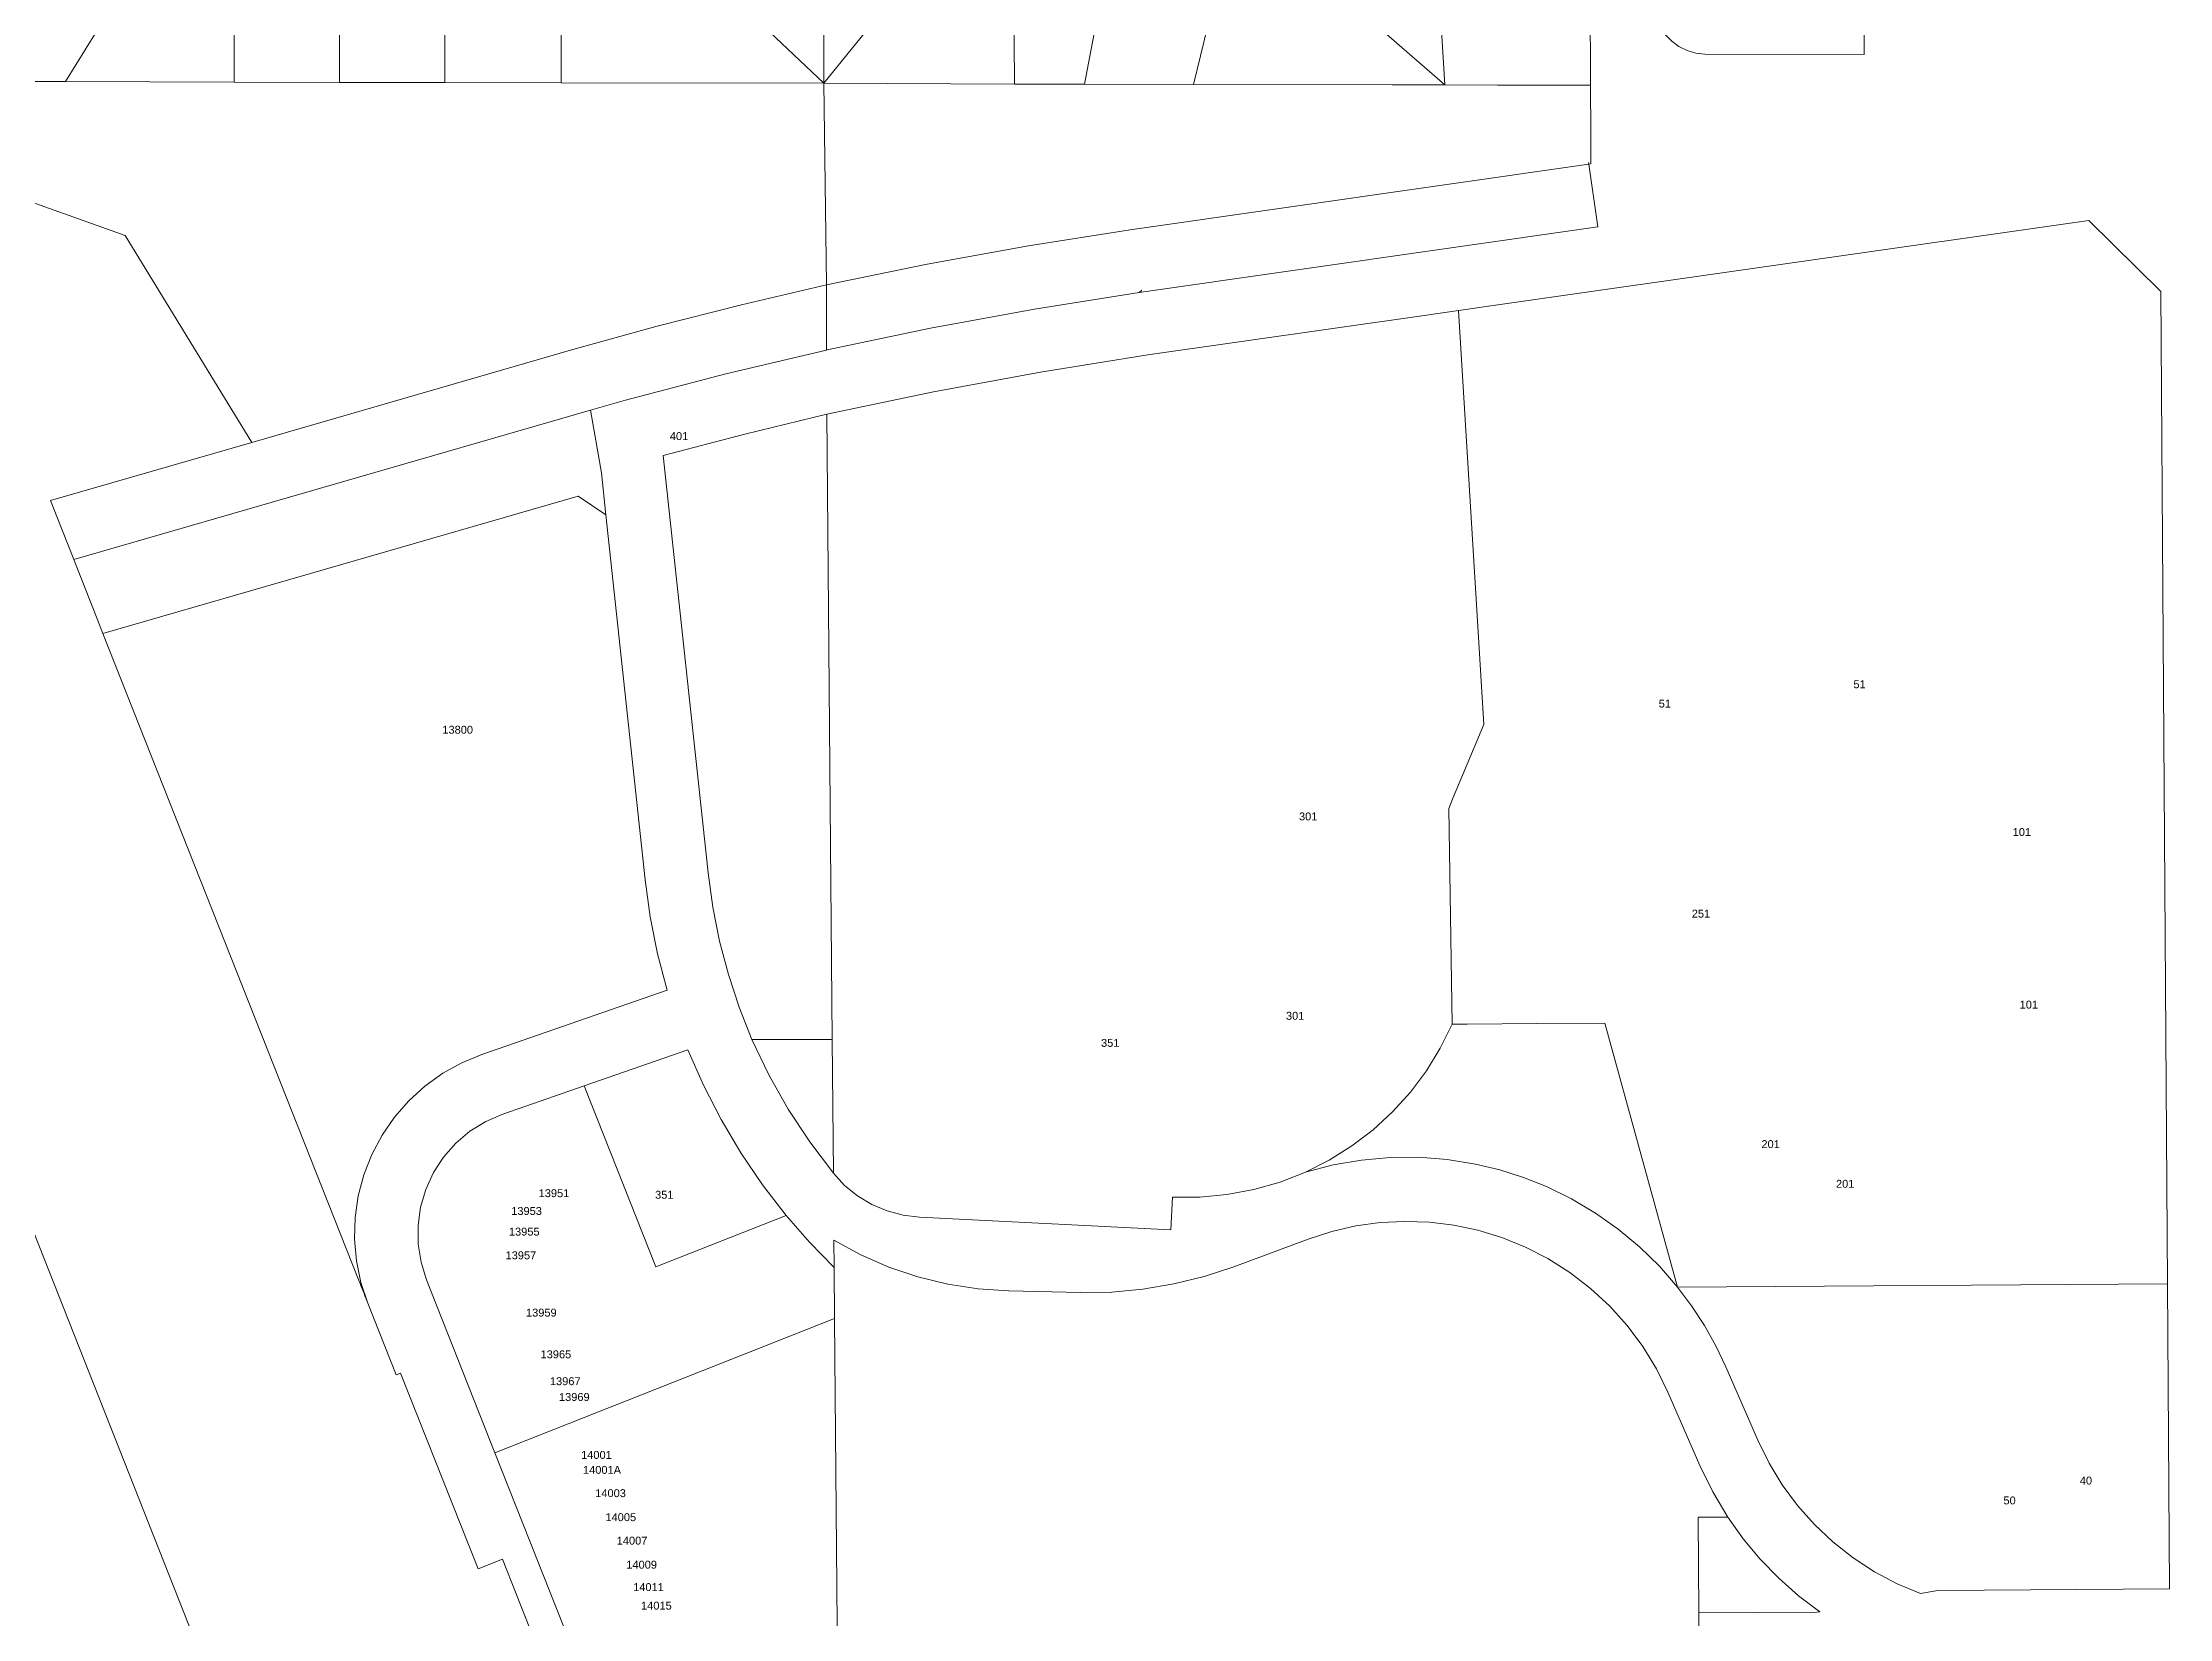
# Model space of a CAD drawing. Header units: feet. Extents: x 865220 to 2822444, y -2240498 to 975731.
# Drawn here: x 2810215 to 2812233, y 966720 to 968217 of the extents above; entities that cross this region are included whole.
import ezdxf
from ezdxf.enums import TextEntityAlignment as Align

# ---------------------------------------------------------------- set-up
doc = ezdxf.new("R2010")
doc.units = ezdxf.units.FT
doc.header["$LTSCALE"] = 0.015
doc.header["$MEASUREMENT"] = 0
doc.layers.add('Dakota County Addresses', color=7, linetype='Continuous')
doc.layers.add('Dakota County Parcels', color=7, linetype='Continuous')
doc.styles.add('Dimensions 100', font='arial.ttf')

# ---------------------------------------------------------------- blocks, each defined once
blk = doc.blocks.new('ACMAP_ANN_TEMPLATE_Dakota County Addresses')
at = {"layer": 'Dakota County Addresses', "style": 'Dimensions 100'}
blk.add_attdef('DakotaCountyAddress', text='', height=50, dxfattribs=at).set_placement((0, 0), align=Align.CENTER)

msp = doc.modelspace()

# ---------------------------------------------------------------- linework, layer by layer
at = {"layer": 'Dakota County Parcels', "lineweight": 5}
for p, q in [((2810956.3, 968177.8), (2810955.7, 968400.1)), ((2810956.3, 968177.8), (2811135.4, 968399.8)), ((2811137.1, 968177.1), (2811135.4, 968399.8)), ((2810792.6, 968332.7), (2810956.3, 968177.8)), ((2811203.7, 968177), (2811234.5, 968340.6)), ((2810396.3, 968179), (2810396.3, 968311.5)), ((2810496.3, 968178.7), (2810496.3, 968311.5)), ((2810596.3, 968178.5), (2810596.3, 968311.5)), ((2810706.7, 968178.2), (2810706.8, 968309.1)), ((2810236.3, 968179.4), (2810305.2, 968290.6)), ((2811306.9, 968176.7), (2811333.3, 968284.9)), ((2811539.6, 968276.3), (2811545.7, 968176.2)), ((2811683.9, 968175.9), (2811683.3, 968275.9)), ((2811943.7, 968205.1), (2811943.4, 968255.1)), ((2811792.4, 968205.6), (2811943.7, 968205.1)), ((2810136.3, 968179.7), (2810236.3, 968179.4)), ((2810236.3, 968179.4), (2810396.3, 968179)), ((2810396.3, 968179), (2810496.3, 968178.7)), ((2810496.3, 968178.7), (2810596.3, 968178.5)), ((2810596.3, 968178.5), (2810706.7, 968178.2)), ((2810706.7, 968178.2), (2810956.3, 968177.8)), ((2810958.6, 967986.4), (2810956.3, 968177.8)), ((2810956.3, 968177.8), (2811137.1, 968177.1)), ((2811137.1, 968177.1), (2811203.7, 968177)), ((2811203.7, 968177), (2811306.9, 968176.7)), ((2810106.5, 968099.9), (2810293, 968033.3)), ((2812156.7, 968047.5), (2812225.1, 967980)), ((2810293, 968033.3), (2810413.3, 967836.9)), ((2811255.4, 967979.2), (2811690.7, 968041.5)), ((2810958.8, 967924.5), (2810958.6, 967986.4)), ((2811255.4, 967979.2), (2811258.1, 967981.3)), ((2812231.4, 967037.9), (2812225.1, 967980)), ((2811582.5, 967568.9), (2811558.6, 967962)), ((2810413.3, 967836.9), (2810718, 967925)), ((2810244.2, 967725.6), (2810734.7, 967867.4)), ((2810745.1, 967808), (2810734.7, 967867.4)), ((2810964.2, 967269.8), (2810958.9, 967863.8)), ((2810222.1, 967781.6), (2810413.3, 967836.9)), ((2810803.6, 967824.5), (2810846.2, 967428.1)), ((2810745.1, 967808), (2810749.3, 967768.2)), ((2810271.9, 967655.5), (2810722.9, 967785.9)), ((2810749.3, 967768.2), (2810722.9, 967785.9)), ((2810749.3, 967768.2), (2810786.5, 967421.7)), ((2811552.5, 967284.5), (2811549.3, 967489.3)), ((2810631.6, 967255.8), (2810807.3, 967316.9)), ((2811697.5, 967285.4), (2811766.5, 967034.8)), ((2810728.8, 967226.1), (2810827, 967260.2)), ((2810887.9, 967270), (2810964.2, 967269.8)), ((2810965.2, 967143.1), (2810964.2, 967269.8)), ((2810651.3, 967199.2), (2810728.8, 967226.1)), ((2810728.8, 967226.1), (2810796.8, 967054.1)), ((2811285.6, 967089.4), (2811287.1, 967120.4)), ((2810796.8, 967054.1), (2810920.5, 967103)), ((2811047.1, 967101.3), (2811285.6, 967089.4)), ((2810207, 967085), (2810394.4, 966610.7)), ((2810966.1, 967053.5), (2810965.7, 967079.4)), ((2811345.2, 967054.2), (2811416, 967080.5)), ((2810514.8, 967041.3), (2810515.9, 967038.4)), ((2810515.9, 967038.4), (2810517.1, 967035.4)), ((2810579.1, 967041.7), (2810644, 966877.6)), ((2810966.4, 967005), (2810966.1, 967053.5)), ((2811766.5, 967034.8), (2812231.4, 967037.9)), ((2812233.4, 966748.4), (2812231.4, 967037.9)), ((2810517.1, 967035.4), (2810518.2, 967032.5)), ((2810518.2, 967032.5), (2810519.4, 967029.6)), ((2810519.4, 967029.6), (2810520.5, 967026.7)), ((2810520.5, 967026.7), (2810521.7, 967023.8)), ((2810521.7, 967023.8), (2810523.3, 967019.7)), ((2810523.3, 967019.7), (2810550.2, 966951.6)), ((2811131.6, 967031.2), (2811199.7, 967029.7)), ((2810644, 966877.6), (2810966.4, 967005)), ((2810967.6, 966859.9), (2810966.4, 967005)), ((2811812.4, 966959.1), (2811842.7, 966889.6)), ((2810550.2, 966951.6), (2810554.4, 966953.3)), ((2810554.4, 966953.3), (2810627.9, 966767.3)), ((2811757.4, 966935.2), (2811787.7, 966865.6)), ((2810644, 966877.6), (2810797.8, 966488.4)), ((2810967.6, 966859.9), (2810971, 966420.1)), ((2811786, 966816.4), (2811814.2, 966816.5)), ((2811786.6, 966725.5), (2811786, 966816.4)), ((2810627.9, 966767.3), (2810651.2, 966776.5)), ((2810651.2, 966776.5), (2810724.7, 966590.5)), ((2812013.4, 966746.9), (2811997.2, 966744)), ((2812233.4, 966748.4), (2812013.4, 966746.9)), ((2811786.6, 966725.5), (2811898.6, 966726.1)), ((2811786.8, 966695.5), (2811786.6, 966725.5)), ((2811901.5, 966726.7), (2811898.6, 966726.1))]:
    msp.add_line(p, q, dxfattribs=at)
for points in [[(2811403.5, 968300.1), (2811492.8, 968222.2), (2811545.7, 968176.2)], [(2811743.4, 968255.7), (2811744.2, 968247.1), (2811746.4, 968238.8), (2811750, 968231), (2811754.9, 968223.9), (2811760.9, 968217.8), (2811767.8, 968212.7), (2811775.6, 968209), (2811783.8, 968206.5), (2811792.4, 968205.6)], [(2811306.9, 968176.7), (2811495.6, 968176.3), (2811545.7, 968176.2)], [(2811545.7, 968176.2), (2811595.7, 968176.1), (2811683.9, 968175.9)], [(2811684.3, 968101.2), (2811684.1, 968130.8), (2811683.9, 968175.9)], [(2811246.9, 968038.6), (2811682.2, 968100.9), (2811684.3, 968101.2)], [(2811690.7, 968041.5), (2811682.2, 968100.9), (2811681.9, 968102.7)], [(2811558.6, 967962), (2811591.4, 967966.7), (2812156.7, 968047.5)], [(2811246.9, 968038.6), (2811150.4, 968023.6), (2811054.3, 968006.1), (2810958.6, 967986.4)], [(2810958.6, 967986.4), (2810878, 967967.6), (2810797.8, 967947.1), (2810718, 967925)], [(2810958.8, 967924.5), (2810959.2, 967924.6), (2811057.5, 967945.2), (2811156.2, 967963.5), (2811255.4, 967979.2)], [(2811263.8, 967919.9), (2811525.9, 967957.3), (2811558.6, 967962)], [(2810734.7, 967867.4), (2810767.8, 967876.8), (2810863, 967901.9), (2810958.8, 967924.5)], [(2811263.8, 967919.9), (2811161.8, 967903.6), (2811060.1, 967884.9), (2810958.9, 967863.8)], [(2810958.9, 967863.8), (2810881.2, 967844.6), (2810803.6, 967824.5)], [(2810222.1, 967781.6), (2810244.2, 967725.6), (2810266.4, 967669.5)], [(2810266.4, 967669.5), (2810271.9, 967655.5), (2810514.8, 967041.3)], [(2811549.3, 967489.3), (2811553.6, 967499.7), (2811582.5, 967568.9)], [(2810786.5, 967421.7), (2810791.4, 967386.4), (2810798.3, 967351.4), (2810807.3, 967316.9)], [(2810846.2, 967428.1), (2810850.7, 967395.6), (2810857.1, 967363.4), (2810865.5, 967331.7), (2810875.8, 967300.5), (2810887.9, 967270)], [(2811413.3, 967144.1), (2811435.8, 967155.5), (2811457.3, 967168.9), (2811477.4, 967184.2), (2811496, 967201.3), (2811512.9, 967220.1), (2811528.1, 967240.3), (2811541.3, 967261.8), (2811552.5, 967284.5)], [(2811552.5, 967284.5), (2811566.7, 967284.5), (2811632.8, 967285), (2811697.5, 967285.4)], [(2810827, 967260.2), (2810841.8, 967226.6), (2810858.6, 967193.9), (2810877.4, 967162.4), (2810898, 967132), (2810920.5, 967103)], [(2810887.9, 967270), (2810903.9, 967236.4), (2810922.2, 967203.9), (2810942.7, 967172.7), (2810965.2, 967143.1)], [(2810631.6, 967255.8), (2810612.5, 967247.9), (2810594.4, 967237.9), (2810577.5, 967225.8), (2810562.2, 967211.8), (2810548.6, 967196.2), (2810536.8, 967179.2), (2810527.1, 967160.9), (2810519.6, 967141.6), (2810514.3, 967121.5), (2810511.4, 967101), (2810510.8, 967080.3), (2810512.6, 967059.7), (2810516.8, 967039.4), (2810523.3, 967019.7)], [(2810651.3, 967199.2), (2810635.2, 967192.2), (2810620.2, 967182.9), (2810606.8, 967171.6), (2810595.2, 967158.4), (2810585.6, 967143.7), (2810578.3, 967127.7), (2810573.4, 967110.8), (2810571, 967093.4), (2810571.1, 967075.8), (2810573.9, 967058.5), (2810579.1, 967041.7)], [(2811766.5, 967034.8), (2811749.2, 967054.7), (2811730.3, 967073.1), (2811710.1, 967090), (2811688.6, 967105.2), (2811665.9, 967118.7), (2811642.2, 967130.3), (2811620.3, 967139), (2811597.7, 967146.2), (2811574.8, 967151.7), (2811547.9, 967156), (2811520.8, 967158.1), (2811493.6, 967157.9), (2811466.4, 967155.5), (2811439.6, 967150.9), (2811413.3, 967144.1)], [(2810965.2, 967143.1), (2810975.9, 967131.5), (2810988.1, 967121.5), (2811001.6, 967113.4), (2811016.2, 967107.2), (2811031.4, 967103.1), (2811047.1, 967101.3)], [(2811287.1, 967120.4), (2811313, 967120.3), (2811338.8, 967122.7), (2811364.3, 967127.5), (2811389.2, 967134.6), (2811413.3, 967144.1)], [(2810920.5, 967103), (2810942.6, 967077.6), (2810966.1, 967053.5)], [(2811416, 967080.5), (2811438.3, 967087.7), (2811461.1, 967092.9), (2811484.2, 967096.1), (2811507.5, 967097.3), (2811530.9, 967096.5), (2811554, 967093.7), (2811576.9, 967088.9), (2811599.8, 967081.9), (2811622, 967072.9), (2811643.3, 967062.1), (2811664.2, 967048.8), (2811683.9, 967033.7), (2811702.1, 967016.9), (2811718.7, 966998.5), (2811733.5, 966978.6), (2811746.4, 966957.4), (2811757.4, 966935.2)], [(2811131.6, 967031.2), (2811102.6, 967033.1), (2811073.8, 967037.6), (2811045.5, 967044.5), (2811017.9, 967053.8), (2810991.3, 967065.5), (2810965.7, 967079.4)], [(2811345.2, 967054.2), (2811317, 967045), (2811288.2, 967037.9), (2811258.9, 967032.9), (2811229.4, 967030.2), (2811199.7, 967029.7)], [(2811766.5, 967034.8), (2811779.8, 967017.1), (2811792, 966998.5), (2811802.8, 966979.2), (2811812.4, 966959.1)], [(2811842.7, 966889.6), (2811853.3, 966867.8), (2811865.9, 966847.1), (2811880.3, 966827.6), (2811896.4, 966809.5), (2811914, 966792.9), (2811933.1, 966777.9), (2811953.4, 966764.7), (2811974.8, 966753.3), (2811997.2, 966744)], [(2811787.7, 966865.6), (2811799.9, 966840.5), (2811814.2, 966816.5)], [(2811814.2, 966816.5), (2811828.8, 966796), (2811845, 966776.6), (2811862.5, 966758.6), (2811881.4, 966741.9), (2811901.5, 966726.7)]]:
    msp.add_lwpolyline(points, dxfattribs=at)

# ---------------------------------------------------------------- block references
at = {"layer": 'Dakota County Addresses', "lineweight": 5, "xscale": 0.15, "yscale": 0.15, "zscale": 0.15}
for p, values in [((2810818.7, 967839.1), {'DakotaCountyAddress': '401'}), ((2811939.2, 967603.5), {'DakotaCountyAddress': '51'}), ((2811939.2, 967603.5), {'DakotaCountyAddress': '51'}), ((2811939.2, 967603.5), {'DakotaCountyAddress': '51'}), ((2811939.2, 967603.5), {'DakotaCountyAddress': '51'}), ((2811939.2, 967603.5), {'DakotaCountyAddress': '51'}), ((2811939.2, 967603.5), {'DakotaCountyAddress': '51'}), ((2811939.2, 967603.5), {'DakotaCountyAddress': '51'}), ((2811939.2, 967603.5), {'DakotaCountyAddress': '51'}), ((2811939.2, 967603.5), {'DakotaCountyAddress': '51'}), ((2811939.2, 967603.5), {'DakotaCountyAddress': '51'}), ((2811939.2, 967603.5), {'DakotaCountyAddress': '51'}), ((2811939.2, 967603.5), {'DakotaCountyAddress': '51'}), ((2811939.2, 967603.5), {'DakotaCountyAddress': '51'}), ((2811939.2, 967603.5), {'DakotaCountyAddress': '51'}), ((2811939.2, 967603.5), {'DakotaCountyAddress': '51'}), ((2811939.2, 967603.5), {'DakotaCountyAddress': '51'}), ((2811939.2, 967603.5), {'DakotaCountyAddress': '51'}), ((2811939.2, 967603.5), {'DakotaCountyAddress': '51'}), ((2811939.2, 967603.5), {'DakotaCountyAddress': '51'}), ((2811939.2, 967603.5), {'DakotaCountyAddress': '51'}), ((2811939.2, 967603.5), {'DakotaCountyAddress': '51'}), ((2811939.2, 967603.5), {'DakotaCountyAddress': '51'}), ((2811939.2, 967603.5), {'DakotaCountyAddress': '51'}), ((2811939.2, 967603.5), {'DakotaCountyAddress': '51'}), ((2811939.2, 967603.5), {'DakotaCountyAddress': '51'}), ((2811939.2, 967603.5), {'DakotaCountyAddress': '51'}), ((2811939.2, 967603.5), {'DakotaCountyAddress': '51'}), ((2811939.2, 967603.5), {'DakotaCountyAddress': '51'}), ((2811939.2, 967603.5), {'DakotaCountyAddress': '51'}), ((2811939.2, 967603.5), {'DakotaCountyAddress': '51'}), ((2811939.2, 967603.5), {'DakotaCountyAddress': '51'}), ((2811939.2, 967603.5), {'DakotaCountyAddress': '51'}), ((2811939.2, 967603.5), {'DakotaCountyAddress': '51'}), ((2811939.2, 967603.5), {'DakotaCountyAddress': '51'}), ((2811939.2, 967603.5), {'DakotaCountyAddress': '51'}), ((2811939.2, 967603.5), {'DakotaCountyAddress': '51'}), ((2811939.2, 967603.5), {'DakotaCountyAddress': '51'}), ((2811939.2, 967603.5), {'DakotaCountyAddress': '51'}), ((2811939.2, 967603.5), {'DakotaCountyAddress': '51'}), ((2811939.2, 967603.5), {'DakotaCountyAddress': '51'}), ((2811939.2, 967603.5), {'DakotaCountyAddress': '51'}), ((2811939.2, 967603.5), {'DakotaCountyAddress': '51'}), ((2811939.2, 967603.5), {'DakotaCountyAddress': '51'}), ((2811754.4, 967585.1), {'DakotaCountyAddress': '51'}), ((2811754.4, 967585.1), {'DakotaCountyAddress': '51'}), ((2811754.4, 967585.1), {'DakotaCountyAddress': '51'}), ((2811754.4, 967585.1), {'DakotaCountyAddress': '51'}), ((2811754.4, 967585.1), {'DakotaCountyAddress': '51'}), ((2811754.4, 967585.1), {'DakotaCountyAddress': '51'}), ((2811754.4, 967585.1), {'DakotaCountyAddress': '51'}), ((2811754.4, 967585.1), {'DakotaCountyAddress': '51'}), ((2811754.4, 967585.1), {'DakotaCountyAddress': '51'}), ((2811754.4, 967585.1), {'DakotaCountyAddress': '51'}), ((2811754.4, 967585.1), {'DakotaCountyAddress': '51'}), ((2811754.4, 967585.1), {'DakotaCountyAddress': '51'}), ((2811754.4, 967585.1), {'DakotaCountyAddress': '51'}), ((2811754.4, 967585.1), {'DakotaCountyAddress': '51'}), ((2811754.4, 967585.1), {'DakotaCountyAddress': '51'}), ((2811754.4, 967585.1), {'DakotaCountyAddress': '51'}), ((2811754.4, 967585.1), {'DakotaCountyAddress': '51'}), ((2811754.4, 967585.1), {'DakotaCountyAddress': '51'}), ((2811754.4, 967585.1), {'DakotaCountyAddress': '51'}), ((2811754.4, 967585.1), {'DakotaCountyAddress': '51'}), ((2811754.4, 967585.1), {'DakotaCountyAddress': '51'}), ((2811754.4, 967585.1), {'DakotaCountyAddress': '51'}), ((2811754.4, 967585.1), {'DakotaCountyAddress': '51'}), ((2811754.4, 967585.1), {'DakotaCountyAddress': '51'}), ((2811754.4, 967585.1), {'DakotaCountyAddress': '51'}), ((2811754.4, 967585.1), {'DakotaCountyAddress': '51'}), ((2811754.4, 967585.1), {'DakotaCountyAddress': '51'}), ((2811754.4, 967585.1), {'DakotaCountyAddress': '51'}), ((2811754.4, 967585.1), {'DakotaCountyAddress': '51'}), ((2811754.4, 967585.1), {'DakotaCountyAddress': '51'}), ((2811754.4, 967585.1), {'DakotaCountyAddress': '51'}), ((2811754.4, 967585.1), {'DakotaCountyAddress': '51'}), ((2811754.4, 967585.1), {'DakotaCountyAddress': '51'}), ((2810608.6, 967560.3), {'DakotaCountyAddress': '13800'}), ((2811415.9, 967478), {'DakotaCountyAddress': '301'}), ((2811415.9, 967478), {'DakotaCountyAddress': '301'}), ((2811415.9, 967478), {'DakotaCountyAddress': '301'}), ((2811415.9, 967478), {'DakotaCountyAddress': '301'}), ((2811415.9, 967478), {'DakotaCountyAddress': '301'}), ((2811415.9, 967478), {'DakotaCountyAddress': '301'}), ((2811415.9, 967478), {'DakotaCountyAddress': '301'}), ((2811415.9, 967478), {'DakotaCountyAddress': '301'}), ((2811415.9, 967478), {'DakotaCountyAddress': '301'}), ((2811415.9, 967478), {'DakotaCountyAddress': '301'}), ((2811415.9, 967478), {'DakotaCountyAddress': '301'}), ((2811415.9, 967478), {'DakotaCountyAddress': '301'}), ((2811415.9, 967478), {'DakotaCountyAddress': '301'}), ((2811415.9, 967478), {'DakotaCountyAddress': '301'}), ((2811415.9, 967478), {'DakotaCountyAddress': '301'}), ((2811415.9, 967478), {'DakotaCountyAddress': '301'}), ((2811415.9, 967478), {'DakotaCountyAddress': '301'}), ((2811415.9, 967478), {'DakotaCountyAddress': '301'}), ((2811415.9, 967478), {'DakotaCountyAddress': '301'}), ((2811415.9, 967478), {'DakotaCountyAddress': '301'}), ((2811415.9, 967478), {'DakotaCountyAddress': '301'}), ((2811415.9, 967478), {'DakotaCountyAddress': '301'}), ((2811415.9, 967478), {'DakotaCountyAddress': '301'}), ((2811415.9, 967478), {'DakotaCountyAddress': '301'}), ((2811415.9, 967478), {'DakotaCountyAddress': '301'}), ((2811415.9, 967478), {'DakotaCountyAddress': '301'}), ((2811415.9, 967478), {'DakotaCountyAddress': '301'}), ((2811415.9, 967478), {'DakotaCountyAddress': '301'}), ((2811415.9, 967478), {'DakotaCountyAddress': '301'}), ((2811415.9, 967478), {'DakotaCountyAddress': '301'}), ((2811415.9, 967478), {'DakotaCountyAddress': '301'}), ((2811415.9, 967478), {'DakotaCountyAddress': '301'}), ((2811415.9, 967478), {'DakotaCountyAddress': '301'}), ((2811415.9, 967478), {'DakotaCountyAddress': '301'}), ((2811415.9, 967478), {'DakotaCountyAddress': '301'}), ((2811415.9, 967478), {'DakotaCountyAddress': '301'}), ((2811415.9, 967478), {'DakotaCountyAddress': '301'}), ((2811415.9, 967478), {'DakotaCountyAddress': '301'}), ((2811415.9, 967478), {'DakotaCountyAddress': '301'}), ((2811415.9, 967478), {'DakotaCountyAddress': '301'}), ((2811415.9, 967478), {'DakotaCountyAddress': '301'}), ((2811415.9, 967478), {'DakotaCountyAddress': '301'}), ((2812093.3, 967463.2), {'DakotaCountyAddress': '101'}), ((2812093.3, 967463.2), {'DakotaCountyAddress': '101'}), ((2812093.3, 967463.2), {'DakotaCountyAddress': '101'}), ((2812093.3, 967463.2), {'DakotaCountyAddress': '101'}), ((2812093.3, 967463.2), {'DakotaCountyAddress': '101'}), ((2812093.3, 967463.2), {'DakotaCountyAddress': '101'}), ((2812093.3, 967463.2), {'DakotaCountyAddress': '101'}), ((2812093.3, 967463.2), {'DakotaCountyAddress': '101'}), ((2812093.3, 967463.2), {'DakotaCountyAddress': '101'}), ((2812093.3, 967463.2), {'DakotaCountyAddress': '101'}), ((2812093.3, 967463.2), {'DakotaCountyAddress': '101'}), ((2812093.3, 967463.2), {'DakotaCountyAddress': '101'}), ((2812093.3, 967463.2), {'DakotaCountyAddress': '101'}), ((2812093.3, 967463.2), {'DakotaCountyAddress': '101'}), ((2812093.3, 967463.2), {'DakotaCountyAddress': '101'}), ((2812093.3, 967463.2), {'DakotaCountyAddress': '101'}), ((2812093.3, 967463.2), {'DakotaCountyAddress': '101'}), ((2812093.3, 967463.2), {'DakotaCountyAddress': '101'}), ((2812093.3, 967463.2), {'DakotaCountyAddress': '101'}), ((2812093.3, 967463.2), {'DakotaCountyAddress': '101'}), ((2812093.3, 967463.2), {'DakotaCountyAddress': '101'}), ((2812093.3, 967463.2), {'DakotaCountyAddress': '101'}), ((2812093.3, 967463.2), {'DakotaCountyAddress': '101'}), ((2812093.3, 967463.2), {'DakotaCountyAddress': '101'}), ((2812093.3, 967463.2), {'DakotaCountyAddress': '101'}), ((2812093.3, 967463.2), {'DakotaCountyAddress': '101'}), ((2812093.3, 967463.2), {'DakotaCountyAddress': '101'}), ((2812093.3, 967463.2), {'DakotaCountyAddress': '101'}), ((2812093.3, 967463.2), {'DakotaCountyAddress': '101'}), ((2812093.3, 967463.2), {'DakotaCountyAddress': '101'}), ((2811788.7, 967385.7), {'DakotaCountyAddress': '251'}), ((2812099.9, 967299.3), {'DakotaCountyAddress': '101'}), ((2812099.9, 967299.3), {'DakotaCountyAddress': '101'}), ((2812099.9, 967299.3), {'DakotaCountyAddress': '101'}), ((2812099.9, 967299.3), {'DakotaCountyAddress': '101'}), ((2812099.9, 967299.3), {'DakotaCountyAddress': '101'}), ((2812099.9, 967299.3), {'DakotaCountyAddress': '101'}), ((2812099.9, 967299.3), {'DakotaCountyAddress': '101'}), ((2812099.9, 967299.3), {'DakotaCountyAddress': '101'}), ((2812099.9, 967299.3), {'DakotaCountyAddress': '101'}), ((2812099.9, 967299.3), {'DakotaCountyAddress': '101'}), ((2812099.9, 967299.3), {'DakotaCountyAddress': '101'}), ((2812099.9, 967299.3), {'DakotaCountyAddress': '101'}), ((2812099.9, 967299.3), {'DakotaCountyAddress': '101'}), ((2812099.9, 967299.3), {'DakotaCountyAddress': '101'}), ((2812099.9, 967299.3), {'DakotaCountyAddress': '101'}), ((2812099.9, 967299.3), {'DakotaCountyAddress': '101'}), ((2812099.9, 967299.3), {'DakotaCountyAddress': '101'}), ((2812099.9, 967299.3), {'DakotaCountyAddress': '101'}), ((2812099.9, 967299.3), {'DakotaCountyAddress': '101'}), ((2812099.9, 967299.3), {'DakotaCountyAddress': '101'}), ((2812099.9, 967299.3), {'DakotaCountyAddress': '101'}), ((2812099.9, 967299.3), {'DakotaCountyAddress': '101'}), ((2812099.9, 967299.3), {'DakotaCountyAddress': '101'}), ((2812099.9, 967299.3), {'DakotaCountyAddress': '101'}), ((2812099.9, 967299.3), {'DakotaCountyAddress': '101'}), ((2812099.9, 967299.3), {'DakotaCountyAddress': '101'}), ((2812099.9, 967299.3), {'DakotaCountyAddress': '101'}), ((2812099.9, 967299.3), {'DakotaCountyAddress': '101'}), ((2812099.9, 967299.3), {'DakotaCountyAddress': '101'}), ((2812099.9, 967299.3), {'DakotaCountyAddress': '101'}), ((2812099.9, 967299.3), {'DakotaCountyAddress': '101'}), ((2812099.9, 967299.3), {'DakotaCountyAddress': '101'}), ((2812099.9, 967299.3), {'DakotaCountyAddress': '101'}), ((2812099.9, 967299.3), {'DakotaCountyAddress': '101'}), ((2812099.9, 967299.3), {'DakotaCountyAddress': '101'}), ((2812099.9, 967299.3), {'DakotaCountyAddress': '101'}), ((2812099.9, 967299.3), {'DakotaCountyAddress': '101'}), ((2812099.9, 967299.3), {'DakotaCountyAddress': '101'}), ((2812099.9, 967299.3), {'DakotaCountyAddress': '101'}), ((2812099.9, 967299.3), {'DakotaCountyAddress': '101'}), ((2812099.9, 967299.3), {'DakotaCountyAddress': '101'}), ((2812099.9, 967299.3), {'DakotaCountyAddress': '101'}), ((2812099.9, 967299.3), {'DakotaCountyAddress': '101'}), ((2811403.5, 967288.7), {'DakotaCountyAddress': '301'}), ((2811403.5, 967288.7), {'DakotaCountyAddress': '301'}), ((2811403.5, 967288.7), {'DakotaCountyAddress': '301'}), ((2811403.5, 967288.7), {'DakotaCountyAddress': '301'}), ((2811403.5, 967288.7), {'DakotaCountyAddress': '301'}), ((2811403.5, 967288.7), {'DakotaCountyAddress': '301'}), ((2811403.5, 967288.7), {'DakotaCountyAddress': '301'}), ((2811403.5, 967288.7), {'DakotaCountyAddress': '301'}), ((2811403.5, 967288.7), {'DakotaCountyAddress': '301'}), ((2811403.5, 967288.7), {'DakotaCountyAddress': '301'}), ((2811403.5, 967288.7), {'DakotaCountyAddress': '301'}), ((2811403.5, 967288.7), {'DakotaCountyAddress': '301'}), ((2811403.5, 967288.7), {'DakotaCountyAddress': '301'}), ((2811403.5, 967288.7), {'DakotaCountyAddress': '301'}), ((2811403.5, 967288.7), {'DakotaCountyAddress': '301'}), ((2811403.5, 967288.7), {'DakotaCountyAddress': '301'}), ((2811403.5, 967288.7), {'DakotaCountyAddress': '301'}), ((2811403.5, 967288.7), {'DakotaCountyAddress': '301'}), ((2811403.5, 967288.7), {'DakotaCountyAddress': '301'}), ((2811403.5, 967288.7), {'DakotaCountyAddress': '301'}), ((2811403.5, 967288.7), {'DakotaCountyAddress': '301'}), ((2811403.5, 967288.7), {'DakotaCountyAddress': '301'}), ((2811403.5, 967288.7), {'DakotaCountyAddress': '301'}), ((2811403.5, 967288.7), {'DakotaCountyAddress': '301'}), ((2811403.5, 967288.7), {'DakotaCountyAddress': '301'}), ((2811403.5, 967288.7), {'DakotaCountyAddress': '301'}), ((2811403.5, 967288.7), {'DakotaCountyAddress': '301'}), ((2811403.5, 967288.7), {'DakotaCountyAddress': '301'}), ((2811403.5, 967288.7), {'DakotaCountyAddress': '301'}), ((2811403.5, 967288.7), {'DakotaCountyAddress': '301'}), ((2811403.5, 967288.7), {'DakotaCountyAddress': '301'}), ((2811403.5, 967288.7), {'DakotaCountyAddress': '301'}), ((2811403.5, 967288.7), {'DakotaCountyAddress': '301'}), ((2811403.5, 967288.7), {'DakotaCountyAddress': '301'}), ((2811228, 967263), {'DakotaCountyAddress': '351'}), ((2811228, 967263), {'DakotaCountyAddress': '351'}), ((2811228, 967263), {'DakotaCountyAddress': '351'}), ((2811228, 967263), {'DakotaCountyAddress': '351'}), ((2811228, 967263), {'DakotaCountyAddress': '351'}), ((2811228, 967263), {'DakotaCountyAddress': '351'}), ((2811228, 967263), {'DakotaCountyAddress': '351'}), ((2811228, 967263), {'DakotaCountyAddress': '351'}), ((2811228, 967263), {'DakotaCountyAddress': '351'}), ((2811228, 967263), {'DakotaCountyAddress': '351'}), ((2811228, 967263), {'DakotaCountyAddress': '351'}), ((2811228, 967263), {'DakotaCountyAddress': '351'}), ((2811228, 967263), {'DakotaCountyAddress': '351'}), ((2811228, 967263), {'DakotaCountyAddress': '351'}), ((2811228, 967263), {'DakotaCountyAddress': '351'}), ((2811228, 967263), {'DakotaCountyAddress': '351'}), ((2811228, 967263), {'DakotaCountyAddress': '351'}), ((2811228, 967263), {'DakotaCountyAddress': '351'}), ((2811228, 967263), {'DakotaCountyAddress': '351'}), ((2811228, 967263), {'DakotaCountyAddress': '351'}), ((2811228, 967263), {'DakotaCountyAddress': '351'}), ((2811228, 967263), {'DakotaCountyAddress': '351'}), ((2811228, 967263), {'DakotaCountyAddress': '351'}), ((2811228, 967263), {'DakotaCountyAddress': '351'}), ((2811228, 967263), {'DakotaCountyAddress': '351'}), ((2811228, 967263), {'DakotaCountyAddress': '351'}), ((2811228, 967263), {'DakotaCountyAddress': '351'}), ((2811228, 967263), {'DakotaCountyAddress': '351'}), ((2811228, 967263), {'DakotaCountyAddress': '351'}), ((2811228, 967263), {'DakotaCountyAddress': '351'}), ((2811228, 967263), {'DakotaCountyAddress': '351'}), ((2811228, 967263), {'DakotaCountyAddress': '351'}), ((2811228, 967263), {'DakotaCountyAddress': '351'}), ((2811228, 967263), {'DakotaCountyAddress': '351'}), ((2811228, 967263), {'DakotaCountyAddress': '351'}), ((2811228, 967263), {'DakotaCountyAddress': '351'}), ((2811228, 967263), {'DakotaCountyAddress': '351'}), ((2811228, 967263), {'DakotaCountyAddress': '351'}), ((2811228, 967263), {'DakotaCountyAddress': '351'}), ((2811228, 967263), {'DakotaCountyAddress': '351'}), ((2811228, 967263), {'DakotaCountyAddress': '351'}), ((2811228, 967263), {'DakotaCountyAddress': '351'}), ((2811228, 967263), {'DakotaCountyAddress': '351'}), ((2811228, 967263), {'DakotaCountyAddress': '351'}), ((2811228, 967263), {'DakotaCountyAddress': '351'}), ((2811228, 967263), {'DakotaCountyAddress': '351'}), ((2811228, 967263), {'DakotaCountyAddress': '351'}), ((2811228, 967263), {'DakotaCountyAddress': '351'}), ((2811228, 967263), {'DakotaCountyAddress': '351'}), ((2811228, 967263), {'DakotaCountyAddress': '351'}), ((2811228, 967263), {'DakotaCountyAddress': '351'}), ((2811228, 967263), {'DakotaCountyAddress': '351'}), ((2811228, 967263), {'DakotaCountyAddress': '351'}), ((2811228, 967263), {'DakotaCountyAddress': '351'}), ((2811228, 967263), {'DakotaCountyAddress': '351'}), ((2811854.8, 967166.9), {'DakotaCountyAddress': '201'}), ((2811854.8, 967166.9), {'DakotaCountyAddress': '201'}), ((2811854.8, 967166.9), {'DakotaCountyAddress': '201'}), ((2811854.8, 967166.9), {'DakotaCountyAddress': '201'}), ((2811854.8, 967166.9), {'DakotaCountyAddress': '201'}), ((2811854.8, 967166.9), {'DakotaCountyAddress': '201'}), ((2811854.8, 967166.9), {'DakotaCountyAddress': '201'}), ((2811854.8, 967166.9), {'DakotaCountyAddress': '201'}), ((2811854.8, 967166.9), {'DakotaCountyAddress': '201'}), ((2811854.8, 967166.9), {'DakotaCountyAddress': '201'}), ((2811854.8, 967166.9), {'DakotaCountyAddress': '201'}), ((2811854.8, 967166.9), {'DakotaCountyAddress': '201'}), ((2811854.8, 967166.9), {'DakotaCountyAddress': '201'}), ((2811854.8, 967166.9), {'DakotaCountyAddress': '201'}), ((2811854.8, 967166.9), {'DakotaCountyAddress': '201'}), ((2811854.8, 967166.9), {'DakotaCountyAddress': '201'}), ((2811854.8, 967166.9), {'DakotaCountyAddress': '201'}), ((2811854.8, 967166.9), {'DakotaCountyAddress': '201'}), ((2811854.8, 967166.9), {'DakotaCountyAddress': '201'}), ((2811854.8, 967166.9), {'DakotaCountyAddress': '201'}), ((2811854.8, 967166.9), {'DakotaCountyAddress': '201'}), ((2811854.8, 967166.9), {'DakotaCountyAddress': '201'}), ((2811854.8, 967166.9), {'DakotaCountyAddress': '201'}), ((2811854.8, 967166.9), {'DakotaCountyAddress': '201'}), ((2811854.8, 967166.9), {'DakotaCountyAddress': '201'}), ((2811854.8, 967166.9), {'DakotaCountyAddress': '201'}), ((2811854.8, 967166.9), {'DakotaCountyAddress': '201'}), ((2811854.8, 967166.9), {'DakotaCountyAddress': '201'}), ((2811854.8, 967166.9), {'DakotaCountyAddress': '201'}), ((2811854.8, 967166.9), {'DakotaCountyAddress': '201'}), ((2811854.8, 967166.9), {'DakotaCountyAddress': '201'}), ((2811854.8, 967166.9), {'DakotaCountyAddress': '201'}), ((2811854.8, 967166.9), {'DakotaCountyAddress': '201'}), ((2811925.6, 967129.2), {'DakotaCountyAddress': '201'}), ((2811925.6, 967129.2), {'DakotaCountyAddress': '201'}), ((2811925.6, 967129.2), {'DakotaCountyAddress': '201'}), ((2811925.6, 967129.2), {'DakotaCountyAddress': '201'}), ((2811925.6, 967129.2), {'DakotaCountyAddress': '201'}), ((2811925.6, 967129.2), {'DakotaCountyAddress': '201'}), ((2811925.6, 967129.2), {'DakotaCountyAddress': '201'}), ((2811925.6, 967129.2), {'DakotaCountyAddress': '201'}), ((2811925.6, 967129.2), {'DakotaCountyAddress': '201'}), ((2811925.6, 967129.2), {'DakotaCountyAddress': '201'}), ((2811925.6, 967129.2), {'DakotaCountyAddress': '201'}), ((2811925.6, 967129.2), {'DakotaCountyAddress': '201'}), ((2811925.6, 967129.2), {'DakotaCountyAddress': '201'}), ((2811925.6, 967129.2), {'DakotaCountyAddress': '201'}), ((2811925.6, 967129.2), {'DakotaCountyAddress': '201'}), ((2811925.6, 967129.2), {'DakotaCountyAddress': '201'}), ((2811925.6, 967129.2), {'DakotaCountyAddress': '201'}), ((2811925.6, 967129.2), {'DakotaCountyAddress': '201'}), ((2811925.6, 967129.2), {'DakotaCountyAddress': '201'}), ((2811925.6, 967129.2), {'DakotaCountyAddress': '201'}), ((2811925.6, 967129.2), {'DakotaCountyAddress': '201'}), ((2811925.6, 967129.2), {'DakotaCountyAddress': '201'}), ((2811925.6, 967129.2), {'DakotaCountyAddress': '201'}), ((2811925.6, 967129.2), {'DakotaCountyAddress': '201'}), ((2811925.6, 967129.2), {'DakotaCountyAddress': '201'}), ((2811925.6, 967129.2), {'DakotaCountyAddress': '201'}), ((2811925.6, 967129.2), {'DakotaCountyAddress': '201'}), ((2811925.6, 967129.2), {'DakotaCountyAddress': '201'}), ((2811925.6, 967129.2), {'DakotaCountyAddress': '201'}), ((2811925.6, 967129.2), {'DakotaCountyAddress': '201'}), ((2811925.6, 967129.2), {'DakotaCountyAddress': '201'}), ((2810700, 967120.3), {'DakotaCountyAddress': '13951'}), ((2810804.7, 967118.8), {'DakotaCountyAddress': '351'}), ((2810674, 967103.4), {'DakotaCountyAddress': '13953'}), ((2810671.8, 967083.8), {'DakotaCountyAddress': '13955'}), ((2810668.6, 967061.3), {'DakotaCountyAddress': '13957'}), ((2810688, 967006.9), {'DakotaCountyAddress': '13959'}), ((2810701.8, 966967.3), {'DakotaCountyAddress': '13965'}), ((2810710.7, 966941.8), {'DakotaCountyAddress': '13967'}), ((2810719.3, 966926.8), {'DakotaCountyAddress': '13969'}), ((2810740.3, 966871.8), {'DakotaCountyAddress': '14001'}), ((2810745.6, 966857.6), {'DakotaCountyAddress': '14001A'}), ((2812154.1, 966847.4), {'DakotaCountyAddress': '40'}), ((2810753.7, 966835.5), {'DakotaCountyAddress': '14003'}), ((2812081.6, 966828.6), {'DakotaCountyAddress': '50'}), ((2810763.4, 966812.7), {'DakotaCountyAddress': '14005'}), ((2810774.1, 966790.4), {'DakotaCountyAddress': '14007'}), ((2810783.2, 966767.6), {'DakotaCountyAddress': '14009'}), ((2810789.7, 966746.3), {'DakotaCountyAddress': '14011'}), ((2810797.2, 966728.7), {'DakotaCountyAddress': '14015'})]:
    msp.add_blockref('ACMAP_ANN_TEMPLATE_Dakota County Addresses', p, dxfattribs=at).add_auto_attribs(values)

doc.saveas('drawing.dxf')
